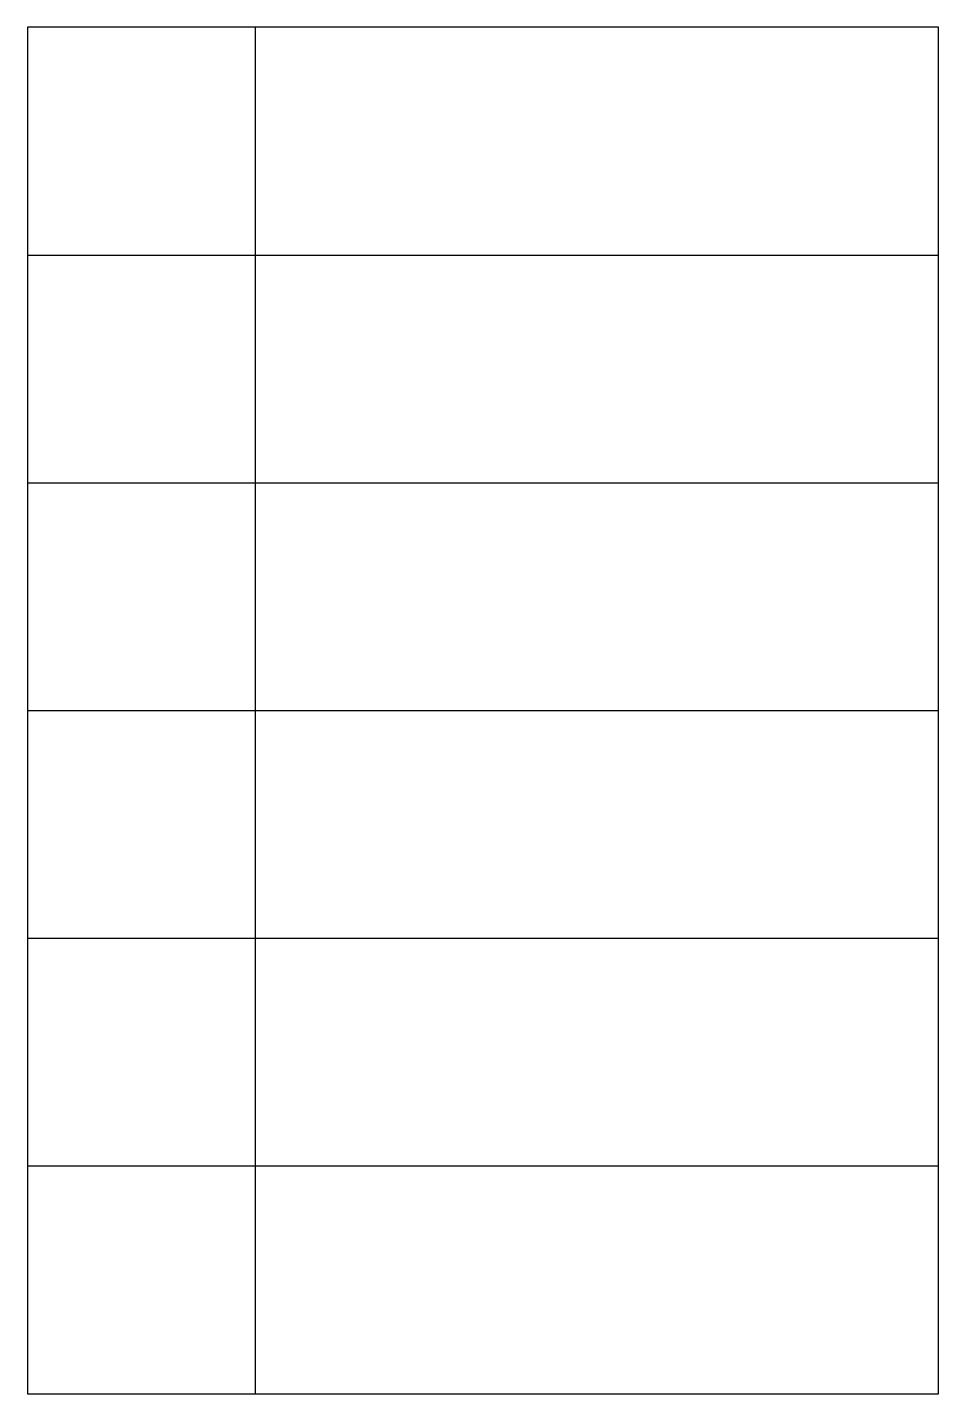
# Model space of a CAD drawing. Header units: millimetres. Extents: x -10 to 10, y 0 to 30.
import ezdxf

# ---------------------------------------------------------------- set-up
doc = ezdxf.new("R2010")
doc.units = ezdxf.units.MM
doc.layers.get('0').update_dxf_attribs({"lineweight": 25, "true_color": 0xffffff})

msp = doc.modelspace()

# ---------------------------------------------------------------- linework, layer by layer
for p, q in [((10, 30), (-10, 30)), ((-10, 30), (-10, 0)), ((-5, 30), (-5, 0)), ((10, 0), (10, 30)), ((-10, 25), (10, 25)), ((-10, 20), (10, 20)), ((-10, 15), (10, 15)), ((-10, 10), (10, 10)), ((-10, 5), (10, 5)), ((-10, 0), (10, 0))]:
    msp.add_line(p, q)

doc.saveas('drawing.dxf')
